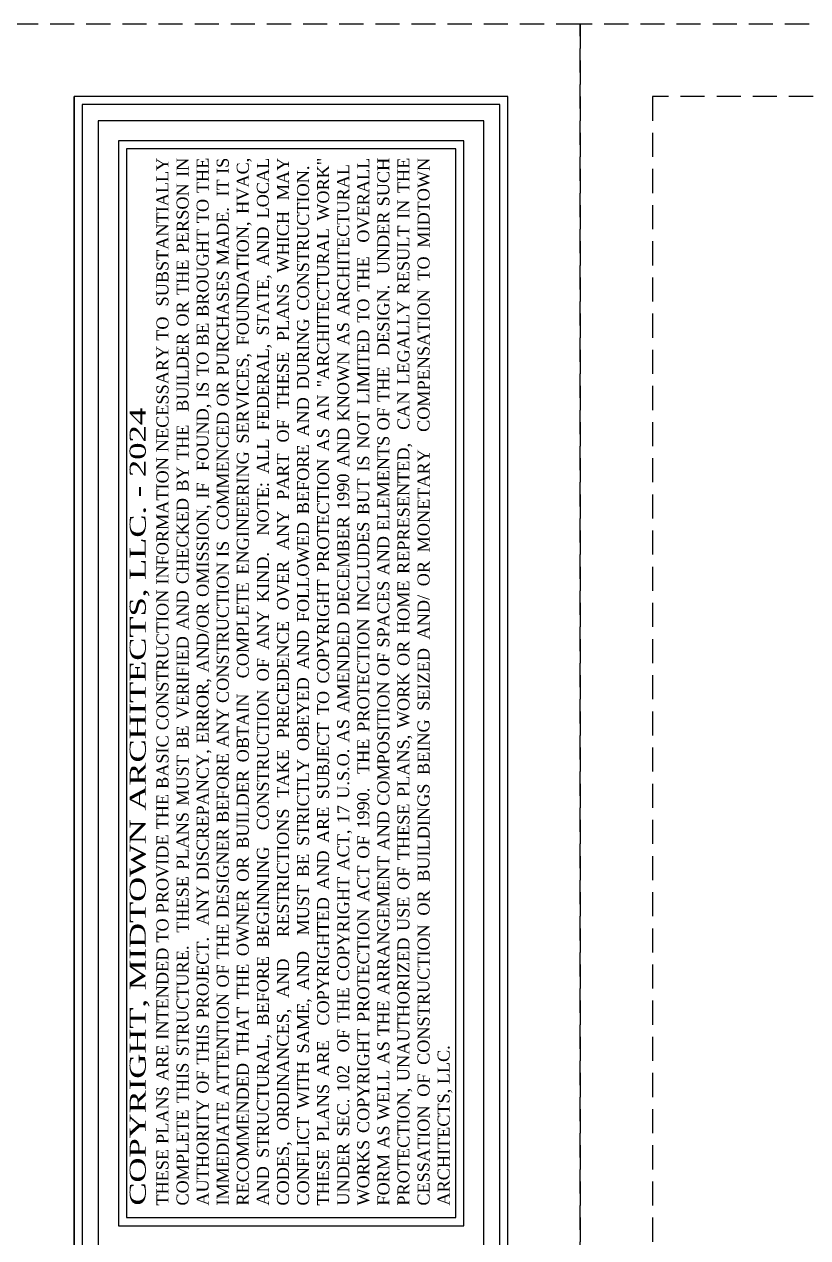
# Model space of a CAD drawing. Header units: inches. Extents: x 1062 to 6528, y -11616 to 5280.
# Drawn here: x 3125.6 to 3320.7, y -6638 to -6336 of the extents above; entities that cross this region are included whole.
import ezdxf
from ezdxf.enums import TextEntityAlignment as Align

# ---------------------------------------------------------------- set-up
doc = ezdxf.new("R2010")
doc.units = ezdxf.units.IN
doc.header["$LTSCALE"] = 24
doc.header["$MEASUREMENT"] = 0
doc.linetypes.add('HIDDEN', pattern=[0.375, 0.25, -0.125])
doc.layers.get('Defpoints').update_dxf_attribs({"color": 3, "linetype": 'HIDDEN'})
doc.layers.add('TB', color=5, linetype='CONTINUOUS')
doc.styles.add('ROMANT', font='times.ttf')

# ---------------------------------------------------------------- blocks, each defined once
blk = doc.blocks.new('TB CAMDEN 11X17')
at = {"layer": 'Defpoints', "color": 5}
blk.add_lwpolyline([(-1632, 0), (0, 0), (0, 1056), (-1632, 1056)], close=True, dxfattribs=at)
at = {"layer": 'Defpoints', "color": 7, "linetype": 'HIDDEN'}
blk.add_lwpolyline([(-1614, 18), (-512, 18), (-512, 1038), (-1614, 1038)], close=True, dxfattribs=at)
at = {"layer": 'TB', "color": 2}
blk.add_line((-126, 18), (-126, 1038), dxfattribs=at)
for points in [[(-126, 18), (-18, 18), (-18, 1038), (-126, 1038)], [(-124, 20), (-20, 20), (-20, 1036), (-124, 1036)]]:
    blk.add_lwpolyline(points, close=True, dxfattribs=at)
at = {"layer": 'TB', "color": 6}
for points in [[(-120, 24), (-24, 24), (-24, 1032), (-120, 1032)], [(-115, 757), (-29, 757), (-29, 1027), (-115, 1027)], [(-113, 759), (-31, 759), (-31, 1025), (-113, 1025)]]:
    blk.add_lwpolyline(points, close=True, dxfattribs=at)
at = {"layer": 'TB', "color": 6, "insert": (-72, 762), "char_height": 3, "width": 260, "attachment_point": 4, "rotation": 90, "style": 'ROMANT'}
blk.add_mtext('\\pxqj;{\\H1.33333x;\\W1.4253;COPYRIGHT, MIDTOWN ARCHITECTS, LLC. - 2024\\P}THESE PLANS ARE INTENDED TO PROVIDE THE BASIC CONSTRUCTION INFORMATION NECESSARY TO  SUBSTANTIALLY COMPLETE THIS STRUCTURE.  THESE PLANS MUST BE VERIFIED AND CHECKED BY THE  BUILDER OR THE PERSON IN AUTHORITY OF THIS PROJECT.  ANY DISCREPANCY, ERROR, AND/OR OMISSION, IF  FOUND, IS TO BE BROUGHT TO THE IMMEDIATE ATTENTION OF THE DESIGNER BEFORE ANY CONSTRUCTION IS  COMMENCED OR PURCHASES MADE.  IT IS RECOMMENDED THAT THE OWNER OR BUILDER OBTAIN  COMPLETE ENGINEERING SERVICES, FOUNDATION, HVAC, AND STRUCTURAL, BEFORE BEGINNING  CONSTRUCTION OF ANY KIND.  NOTE: ALL FEDERAL, STATE, AND LOCAL CODES, ORDINANCES, AND  RESTRICTIONS TAKE PRECEDENCE OVER ANY PART OF THESE PLANS WHICH MAY CONFLICT WITH SAME, AND  MUST BE STRICTLY OBEYED AND FOLLOWED BEFORE AND DURING CONSTRUCTION.  THESE PLANS ARE  COPYRIGHTED AND ARE SUBJECT TO COPYRIGHT PROTECTION AS AN "ARCHITECTURAL WORK" UNDER SEC. 102  OF THE COPYRIGHT ACT, 17 U.S.O. AS AMENDED DECEMBER 1990 AND KNOWN AS ARCHITECTURAL  WORKS COPYRIGHT PROTECTION ACT OF 1990.  THE PROTECTION INCLUDES BUT IS NOT LIMITED TO THE  OVERALL FORM AS WELL AS THE ARRANGEMENT AND COMPOSITION OF SPACES AND ELEMENTS OF THE  DESIGN.  UNDER SUCH PROTECTION, UNAUTHORIZED USE OF THESE PLANS, WORK OR HOME REPRESENTED,  CAN LEGALLY RESULT IN THE CESSATION OF CONSTRUCTION OR BUILDINGS BEING SEIZED AND/ OR MONETARY  COMPENSATION TO MIDTOWN ARCHITECTS, LLC.', dxfattribs=at)
at = {"layer": 'TB', "color": 6, "style": 'ROMANT'}
for tag, p in [('S.NAME.2', (-69, 440.43)), ('S.NAME.3', (-51, 440.43)), ('S.NAME.1', (-87, 440.43))]:
    blk.add_attdef(tag, text='', height=12, rotation=90, dxfattribs=at).set_placement(p, align=Align.MIDDLE_CENTER)
for tag, p in [('SCALE', (-72, 113.5)), ('S.NUMBER', (-72, 37.5))]:
    blk.add_attdef(tag, text='', height=8, dxfattribs=at).set_placement(p, align=Align.MIDDLE_CENTER)

msp = doc.modelspace()

# ---------------------------------------------------------------- block references
at = {"layer": 'TB'}
for p in [(3264, -7392), (4896, -7392)]:
    msp.add_blockref('TB CAMDEN 11X17', p, dxfattribs=at)

doc.saveas('drawing.dxf')
